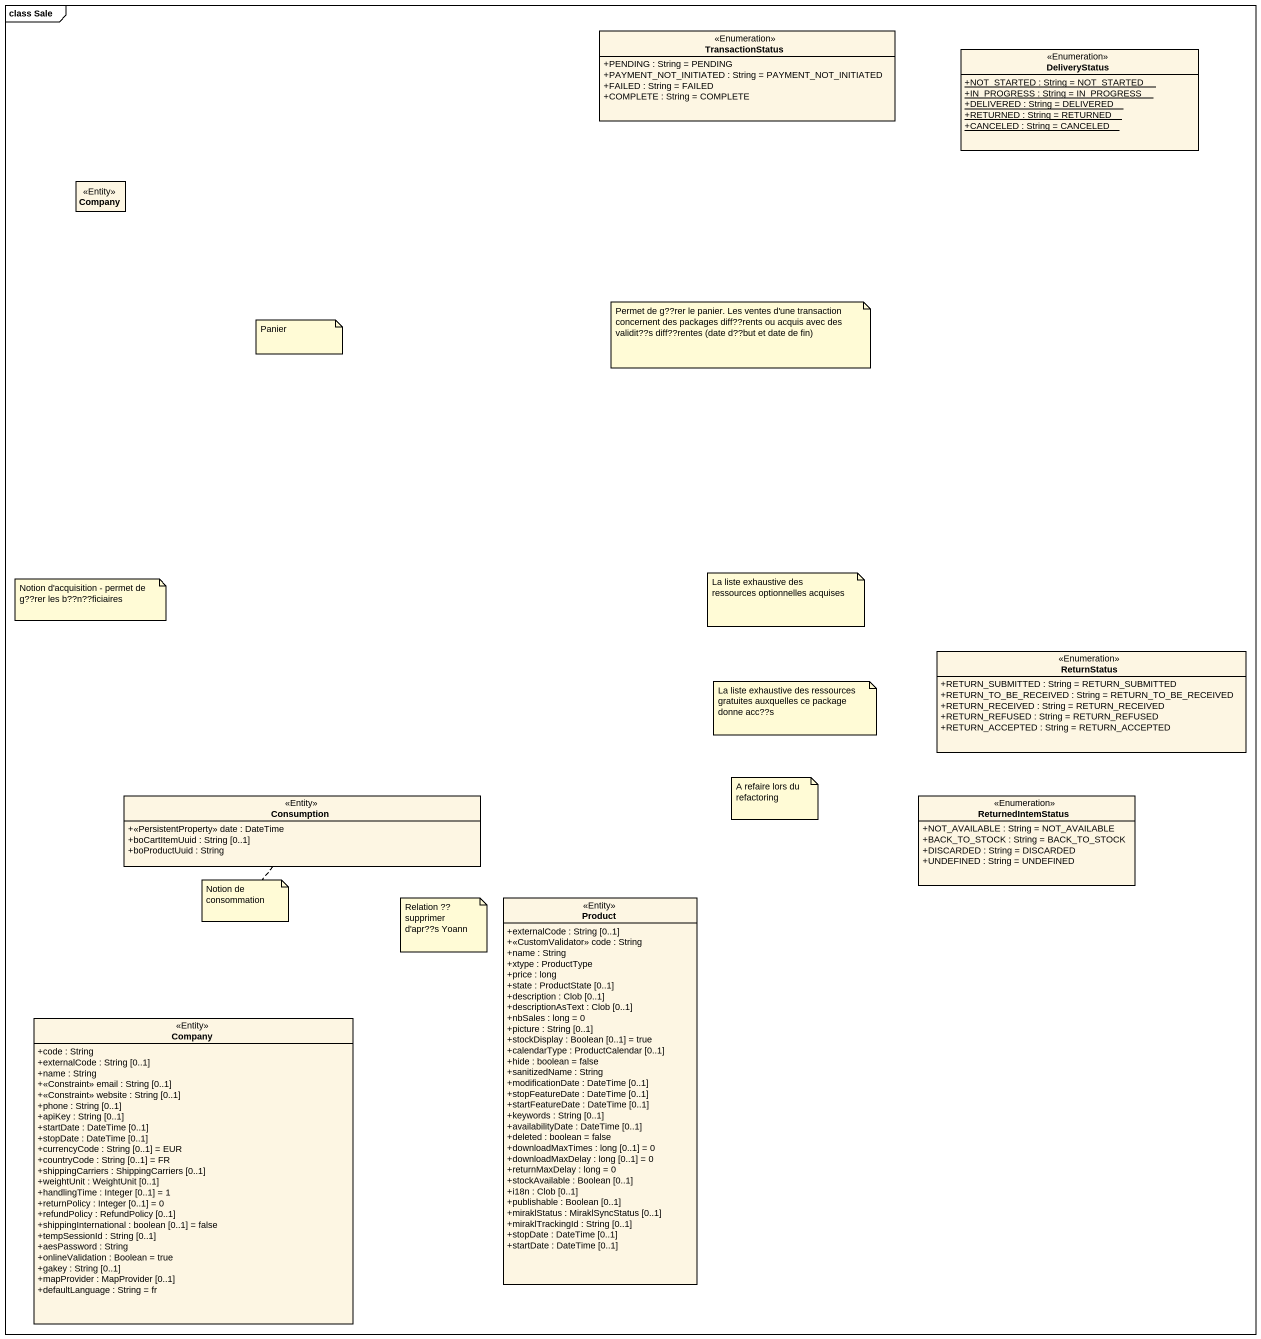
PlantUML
@startuml
mainframe class Sale
hide circle
hide empty members
skinparam classAttributeIconSize 0
class TransactionStatus <<Enumeration>> {
  +PENDING : String = PENDING
  +PAYMENT_NOT_INITIATED : String = PAYMENT_NOT_INITIATED
  +FAILED : String = FAILED
  +COMPLETE : String = COMPLETE
}
class DeliveryStatus <<Enumeration>> {
  {static} +NOT_STARTED : String = NOT_STARTED
  {static} +IN_PROGRESS : String = IN_PROGRESS
  {static} +DELIVERED : String = DELIVERED
  {static} +RETURNED : String = RETURNED
  {static} +CANCELED : String = CANCELED
}
class Company <<Entity>>
class ReturnStatus <<Enumeration>> {
  +RETURN_SUBMITTED : String = RETURN_SUBMITTED
  +RETURN_TO_BE_RECEIVED : String = RETURN_TO_BE_RECEIVED
  +RETURN_RECEIVED : String = RETURN_RECEIVED
  +RETURN_REFUSED : String = RETURN_REFUSED
  +RETURN_ACCEPTED : String = RETURN_ACCEPTED
}
class Consumption <<Entity>> {
  +<<PersistentProperty>> date : DateTime
  +boCartItemUuid : String [0..1]
  +boProductUuid : String
}
class ReturnedIntemStatus <<Enumeration>> {
  +NOT_AVAILABLE : String = NOT_AVAILABLE
  +BACK_TO_STOCK : String = BACK_TO_STOCK
  +DISCARDED : String = DISCARDED
  +UNDEFINED : String = UNDEFINED
}
class Product <<Entity>> {
  +externalCode : String [0..1]
  +<<CustomValidator>> code : String
  +name : String
  +xtype : ProductType
  +price : long
  +state : ProductState [0..1]
  +description : Clob [0..1]
  +descriptionAsText : Clob [0..1]
  +nbSales : long = 0
  +picture : String [0..1]
  +stockDisplay : Boolean [0..1] = true
  +calendarType : ProductCalendar [0..1]
  +hide : boolean = false
  +sanitizedName : String
  +modificationDate : DateTime [0..1]
  +stopFeatureDate : DateTime [0..1]
  +startFeatureDate : DateTime [0..1]
  +keywords : String [0..1]
  +availabilityDate : DateTime [0..1]
  +deleted : boolean = false
  +downloadMaxTimes : long [0..1] = 0
  +downloadMaxDelay : long [0..1] = 0
  +returnMaxDelay : long = 0
  +stockAvailable : Boolean [0..1]
  +i18n : Clob [0..1]
  +publishable : Boolean [0..1]
  +miraklStatus : MiraklSyncStatus [0..1]
  +miraklTrackingId : String [0..1]
  +stopDate : DateTime [0..1]
  +startDate : DateTime [0..1]
}
class "Company" as Company_2 <<Entity>> {
  +code : String
  +externalCode : String [0..1]
  +name : String
  +<<Constraint>> email : String [0..1]
  +<<Constraint>> website : String [0..1]
  +phone : String [0..1]
  +apiKey : String [0..1]
  +startDate : DateTime [0..1]
  +stopDate : DateTime [0..1]
  +currencyCode : String [0..1] = EUR
  +countryCode : String [0..1] = FR
  +shippingCarriers : ShippingCarriers [0..1]
  +weightUnit : WeightUnit [0..1]
  +handlingTime : Integer [0..1] = 1
  +returnPolicy : Integer [0..1] = 0
  +refundPolicy : RefundPolicy [0..1]
  +shippingInternational : boolean [0..1] = false
  +tempSessionId : String [0..1]
  +aesPassword : String
  +onlineValidation : Boolean = true
  +gakey : String [0..1]
  +mapProvider : MapProvider [0..1]
  +defaultLanguage : String = fr
}
note as N1
  Panier
end note
note as N2
  Permet de g??rer le panier. Les ventes d'une transaction concernent des packages diff??rents ou acquis avec des validit??s diff??rentes (date d??but et date de fin)
end note
note as N3
  Notion d'acquisition - permet de g??rer les b??n??ficiaires
end note
note as N4
  La liste exhaustive des ressources optionnelles acquises
end note
note as N5
  La liste exhaustive des ressources gratuites auxquelles ce package donne acc??s
end note
note as N6
  A refaire lors du refactoring
end note
note bottom of Consumption : Notion de consommation
note as N8
  Relation ?? supprimer d'apr??s Yoann
end note
@enduml
